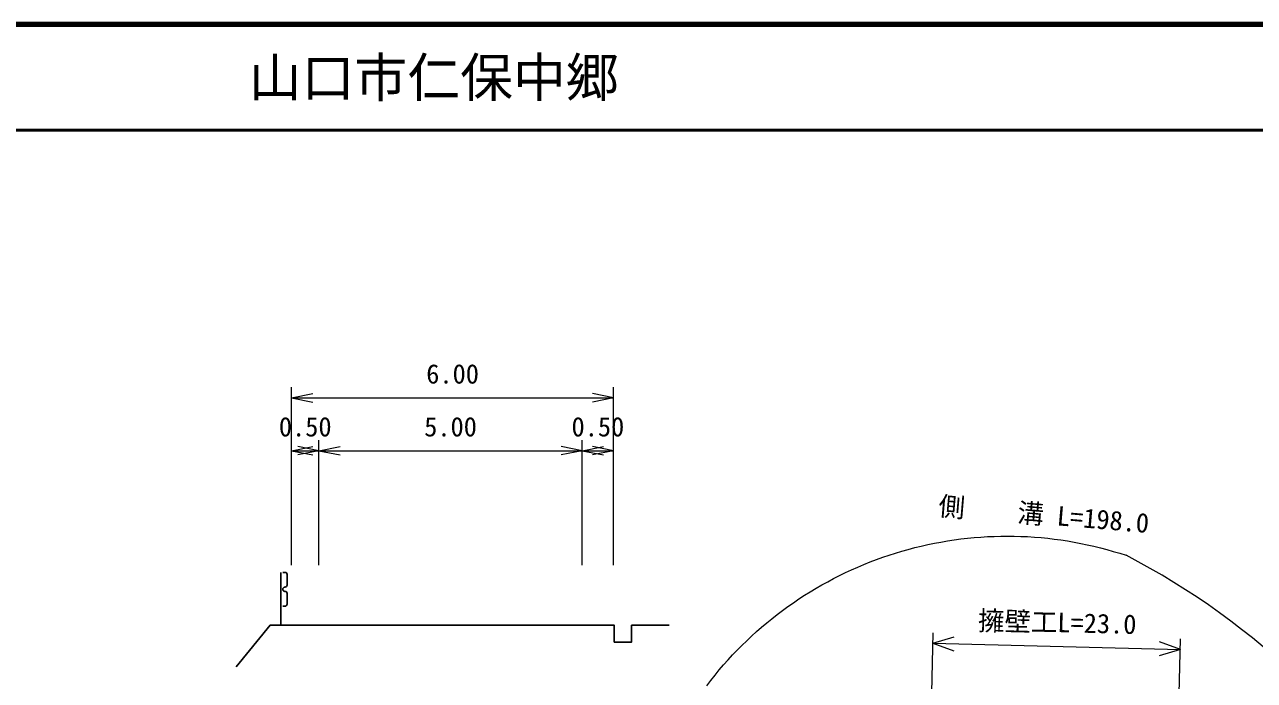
# Model space of a CAD drawing. Units: millimetres, scale not verified. Extents: x 40000 to 680000, y 20000 to 380000.
# Drawn here: x 383823 to 500168, y 317969 to 380000 of the extents above; entities that cross this region are included whole.
import ezdxf
from ezdxf.enums import TextEntityAlignment as Align

# ---------------------------------------------------------------- set-up
doc = ezdxf.new("R2010")
doc.units = ezdxf.units.MM
doc.header["$LTSCALE"] = 1000
for name, color, linetype, lineweight in [('M-BGD', 7, 'Continuous', 25), ('M-STR-HTXT', 7, 'Continuous', 13), ('M-TTL', 2, 'Continuous', 140), ('M-TTL-LINE', 7, 'Continuous', 50)]:
    doc.layers.add(name, color=color, linetype=linetype, lineweight=lineweight)
doc.layers.add('M-TTL-TXT', color=7, linetype='Continuous')
doc.styles.add('ＭＳ ゴシック', font='')
doc.styles.get('ＭＳ ゴシック').set_extended_font_data('MS Gothic')

msp = doc.modelspace()

# ---------------------------------------------------------------- linework, layer by layer
at = {"layer": 'M-BGD'}
for p, q in [((408050, 323190), (408050, 328190)), ((408250, 328190), (408450, 328190)), ((408650, 327990), (408650, 326990)), ((408650, 326190), (408650, 325190)), ((408250, 324990), (408450, 324990))]:
    msp.add_line(p, q, dxfattribs=at)
msp.add_lwpolyline([(403831, 319239), (407047, 323190), (439608, 323190), (439608, 321594), (441240, 321594), (441240, 323188), (444787, 323188)], dxfattribs=at)
for centre, start, end in [((408450, 327990), 0, 90), ((408450, 326990), 270, 0), ((408450, 326590), 90, 270), ((408450, 326190), 0, 90), ((408450, 325190), 270, 0)]:
    msp.add_arc(centre, 200, start, end, dxfattribs=at)
at = {"layer": 'M-STR-HTXT'}
for p, q in [((409083, 328869), (409083, 345696)), ((439545, 328869), (439545, 345696)), ((409083, 344696), (411083, 345096)), ((409083, 344696), (439545, 344696)), ((409083, 344696), (411083, 344296)), ((439545, 344696), (437545, 345096)), ((439545, 344696), (437545, 344296)), ((409083, 339696), (411083, 340096)), ((411664, 339696), (409664, 340096)), ((411664, 328869), (411664, 340696)), ((411664, 339696), (413664, 340096)), ((436576, 339696), (434576, 340096)), ((436576, 328869), (436576, 340696)), ((436576, 339696), (438576, 340096)), ((439545, 339696), (437545, 340096)), ((409083, 339696), (411664, 339696)), ((409083, 339696), (411083, 339296)), ((411664, 339696), (409664, 339296)), ((411664, 339696), (436576, 339696)), ((411664, 339696), (413664, 339296)), ((436576, 339696), (434576, 339296)), ((436576, 339696), (439545, 339696)), ((436576, 339696), (438576, 339296)), ((439545, 339696), (437545, 339296)), ((469463, 309405), (469787, 322481)), ((469762, 321481), (471778, 322098)), ((469762, 321481), (493165, 320901)), ((469762, 321481), (471745, 320765)), ((493165, 320901), (491183, 321617)), ((492866, 308825), (493190, 321901)), ((493165, 320901), (491150, 320284))]:
    msp.add_line(p, q, dxfattribs=at)
for points in [[(448358, 317468), (448744, 317970), (449140, 318465), (449544, 318953), (449956, 319433), (450377, 319907), (450807, 320372), (451245, 320830), (451690, 321280), (452144, 321722), (452606, 322156), (453075, 322582), (453551, 322999), (454035, 323408), (454527, 323808), (455025, 324200), (455530, 324582), (456042, 324955), (456560, 325320), (457085, 325674), (457616, 326020), (458153, 326356), (458696, 326683), (459244, 326999), (459799, 327306), (460358, 327603), (460923, 327890), (461493, 328167), (462067, 328434), (462646, 328691), (463230, 328937), (463818, 329173), (464410, 329398), (465006, 329613), (465606, 329817), (466209, 330010), (466816, 330193), (467425, 330365), (468038, 330526), (468654, 330676), (469272, 330815), (469892, 330943), (470515, 331060), (471139, 331166), (471766, 331261), (472394, 331345), (473023, 331417), (473653, 331479), (474285, 331529), (474917, 331568), (475550, 331595), (476183, 331612), (476817, 331617), (477450, 331611), (478084, 331593), (478717, 331565), (479349, 331525), (479980, 331474), (480611, 331412), (481240, 331338), (481868, 331253), (482494, 331157), (483118, 331051), (483741, 330932), (484361, 330803), (484979, 330663), (485594, 330512), (486206, 330350), (486816, 330177), (487422, 329994), (488025, 329800)], [(500983, 321155), (499980, 321983), (498962, 322793), (497929, 323583), (496882, 324355), (495820, 325106), (494745, 325838), (493656, 326550), (492554, 327241), (491440, 327912), (490314, 328562), (489175, 329192), (488025, 329800)]]:
    msp.add_lwpolyline(points, dxfattribs=at)
at = {"layer": 'M-TTL'}
msp.add_line((680000, 380000), (40000, 380000), dxfattribs=at)
at = {"layer": 'M-TTL-LINE'}
msp.add_line((40000, 370000), (680000, 370000), dxfattribs=at)

# ---------------------------------------------------------------- texts
at = {"layer": 'M-STR-HTXT', "style": 'ＭＳ ゴシック'}
for s, p in [('6.00', (424314, 345496)), ('0.50', (410373, 340496)), ('5.00', (424120, 340496)), ('0.50', (438060, 340496))]:
    msp.add_text(s, height=1833, dxfattribs=at).set_placement(p, align=Align.BOTTOM_CENTER)
for s, rotation, p in [('側\u3000\u3000溝 L=198.0', 355.199, (480124, 332200)), ('擁壁工L=23.0', 358.58, (481484, 321991))]:
    msp.add_text(s, height=1833, rotation=rotation, dxfattribs=at).set_placement(p, align=Align.BOTTOM_CENTER)
at = {"layer": 'M-TTL-TXT', "style": 'ＭＳ ゴシック'}
msp.add_text('山口市仁保中郷', height=3666, dxfattribs=at).set_placement((405024, 375000), align=Align.MIDDLE_LEFT)

doc.saveas('drawing.dxf')
